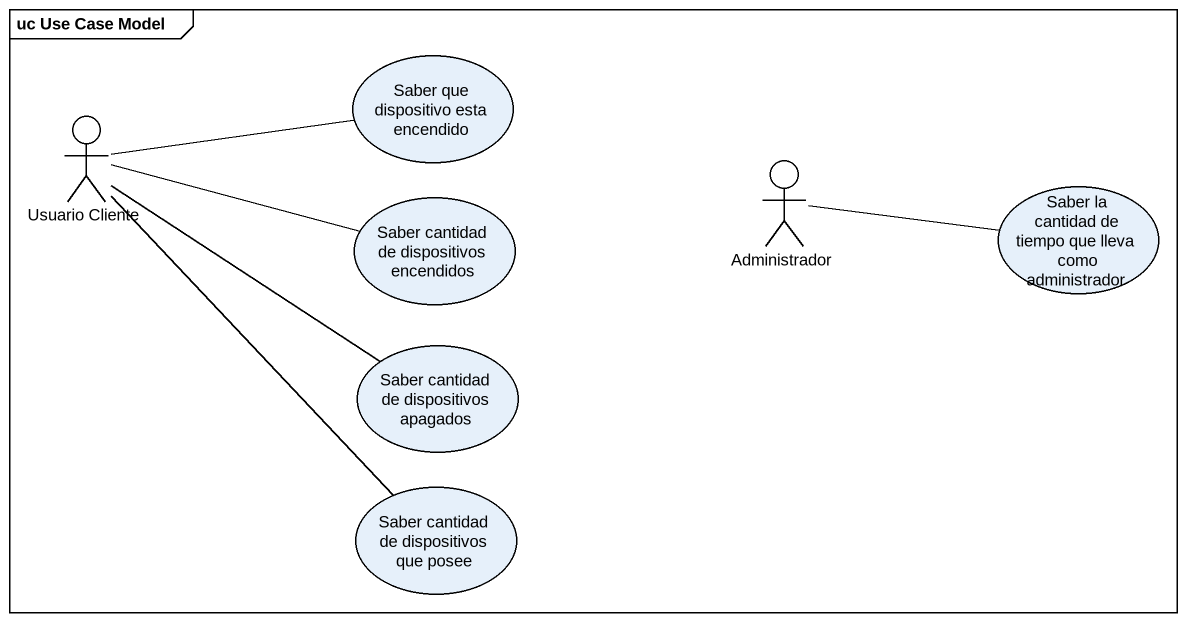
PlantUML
@startuml
mainframe uc Use Case Model
usecase "Saber que dispositivo esta encendido" as Saber_que_dispositivo_esta
actor "Usuario Cliente" as Usuario_Cliente
usecase "Saber cantidad de dispositivos encendidos" as Saber_cantidad_de
actor Administrador
usecase "Saber la cantidad de tiempo que lleva como administrador" as Saber_la_cantidad_de_tiempo
usecase "Saber cantidad de dispositivos apagados" as Saber_cantidad_de_2
usecase "Saber cantidad de dispositivos que posee" as Saber_cantidad_de_3
Usuario_Cliente -right- Saber_que_dispositivo_esta
Usuario_Cliente -right- Saber_cantidad_de
Usuario_Cliente -- Saber_cantidad_de_2
Usuario_Cliente -- Saber_cantidad_de_3
Administrador -right- Saber_la_cantidad_de_tiempo
@enduml
